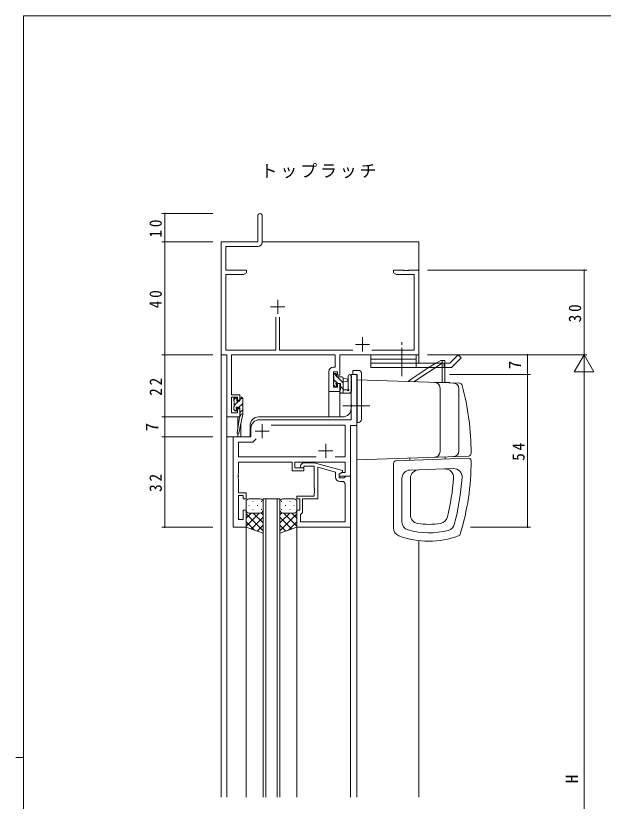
# Model space of a CAD drawing. Units: millimetres on the paper. Extents: x -397 to 397, y -282 to 282.
# Drawn here: x -396.7 to -188.6, y 1.3 to 279.3 of the extents above; entities that cross this region are included whole.
import ezdxf
from ezdxf.enums import TextEntityAlignment as Align

# ---------------------------------------------------------------- set-up
doc = ezdxf.new("R2010")
doc.units = ezdxf.units.MM
doc.linetypes.add('USER2', pattern=[13, 10, -1, 1, -1])
for name, color, linetype, lineweight in [('0-1_YKK_ZWAK', 7, 'Continuous', 18), ('0-3_YKK_11', 7, 'Continuous', 18), ('0-4_YKK_12', 2, 'Continuous', 18), ('0-5_YKK_13', 4, 'Continuous', 18), ('0-6_YKK_D', 6, 'Continuous', 18)]:
    doc.layers.add(name, color=color, linetype=linetype, lineweight=lineweight)
doc.layers.add('0-2_USER1', color=7, linetype='Continuous')
doc.styles.add('ＭＳ ゴシック', font='')
doc.styles.get('ＭＳ ゴシック').set_extended_font_data('MS Gothic')

msp = doc.modelspace()

# ---------------------------------------------------------------- linework, layer by layer
at = {"layer": '0-1_YKK_ZWAK'}
for p, q in [((-393.908, -245.688), (-393.908, 279.312)), ((376.092, 279.312), (-393.908, 279.312)), ((-396.708, 16.812), (-393.908, 16.812))]:
    msp.add_line(p, q, dxfattribs=at)
at = {"layer": '0-3_YKK_11'}
for p, q in [((-310.908, 199.312), (-310.908, 208.562)), ((-309.408, 208.562), (-309.408, 199.182)), ((-323.908, 199.312), (-310.908, 199.312)), ((-323.908, 159.312), (-323.908, 199.312)), ((-322.278, 197.682), (-322.278, 189.312)), ((-310.908, 197.682), (-322.278, 197.682)), ((-322.278, 189.312), (-314.908, 189.312)), ((-314.908, 189.312), (-314.908, 188.312)), ((-262.908, 189.312), (-259.366, 189.312)), ((-262.908, 188.312), (-262.908, 189.312)), ((-259.366, 189.312), (-259.183, 189.192)), ((-259.183, 189.192), (-258.633, 189.192)), ((-258.633, 189.192), (-258.45, 189.312)), ((-258.45, 189.312), (-258.366, 189.312)), ((-258.366, 189.312), (-258.183, 189.192)), ((-258.183, 189.192), (-257.633, 189.192)), ((-257.633, 189.192), (-257.45, 189.312)), ((-257.45, 189.312), (-253.908, 189.312)), ((-253.908, 189.312), (-253.908, 159.312)), ((-322.278, 187.682), (-322.278, 160.942)), ((-315.999, 187.682), (-322.278, 187.682)), ((-314.908, 188.312), (-315.999, 187.682)), ((-261.817, 187.682), (-262.908, 188.312)), ((-255.538, 187.682), (-261.817, 187.682)), ((-255.538, 160.942), (-255.538, 187.682)), ((-303.908, 178.812), (-303.908, 173.812)), ((-306.408, 176.312), (-301.408, 176.312)), ((-304.558, 160.942), (-304.558, 172.612)), ((-303.258, 172.612), (-303.258, 160.942)), ((-273.908, 165.512), (-273.908, 160.512)), ((-276.408, 163.012), (-271.408, 163.012)), ((-321.908, 159.312), (-323.908, 159.312)), ((-322.278, 160.942), (-304.558, 160.942)), ((-321.908, 137.312), (-321.908, 159.312)), ((-320.278, 159.312), (-320.278, 145.112)), ((-283.538, 159.312), (-320.278, 159.312)), ((-303.258, 160.942), (-277.259, 160.942)), ((-283.538, 154.912), (-283.538, 159.312)), ((-281.908, 159.312), (-281.908, 152.112)), ((-253.908, 159.312), (-281.908, 159.312)), ((-270.558, 160.942), (-255.538, 160.942)), ((-285.808, 146.312), (-285.808, 153.412)), ((-284.308, 154.912), (-283.538, 154.912)), ((-284.178, 153.282), (-284.178, 147.812)), ((-282.708, 153.282), (-284.178, 153.282)), ((-282.708, 152.112), (-282.708, 153.282)), ((-281.908, 152.112), (-282.708, 152.112)), ((-277.838, 152.312), (-277.838, 141.771)), ((-275.908, 152.312), (-277.838, 152.312)), ((-275.908, 134.312), (-275.908, 152.312)), ((-284.178, 147.812), (-282.708, 147.812)), ((-282.708, 149.112), (-281.908, 149.112)), ((-282.708, 147.812), (-282.708, 149.112)), ((-281.908, 149.112), (-281.908, 146.312)), ((-320.278, 145.112), (-317.308, 145.112)), ((-317.308, 145.112), (-317.308, 143.212)), ((-281.908, 146.312), (-285.808, 146.312)), ((-320.278, 144.312), (-320.278, 138.812)), ((-318.108, 144.312), (-320.278, 144.312)), ((-318.108, 143.212), (-318.108, 144.312)), ((-317.308, 143.212), (-318.108, 143.212)), ((-318.108, 140.212), (-317.308, 140.212)), ((-318.108, 138.812), (-318.108, 140.212)), ((-317.308, 140.212), (-317.308, 137.312)), ((-277.838, 141.771), (-277.718, 141.587)), ((-277.718, 141.037), (-277.838, 140.854)), ((-277.838, 140.854), (-277.838, 136.312)), ((-277.718, 141.587), (-277.718, 141.037)), ((-317.308, 137.312), (-321.908, 137.312)), ((-320.278, 138.812), (-318.108, 138.812)), ((-277.838, 136.312), (-310.408, 136.312)), ((-309.408, 134.812), (-309.408, 129.812)), ((-280.038, 134.382), (-306.169, 134.382)), ((-280.038, 123.242), (-280.038, 134.382)), ((-278.108, 134.312), (-275.908, 134.312)), ((-278.108, 116.312), (-278.108, 134.312)), ((-313.408, 133.312), (-313.408, 130.312)), ((-311.908, 132.312), (-306.908, 132.312)), ((-319.708, 130.312), (-319.708, 98.312)), ((-313.408, 130.312), (-319.708, 130.312)), ((-317.778, 128.382), (-317.778, 123.242)), ((-312.708, 128.382), (-317.778, 128.382)), ((-311.549, 129.541), (-312.708, 128.382)), ((-311.549, 129.541), (-312.708, 128.382)), ((-289.408, 125.312), (-284.408, 125.312)), ((-286.908, 127.812), (-286.908, 122.812)), ((-317.778, 123.242), (-290.259, 123.242)), ((-283.558, 123.242), (-280.038, 123.242)), ((-317.778, 121.312), (-298.808, 121.312)), ((-317.778, 117.271), (-317.778, 121.312)), ((-298.808, 121.312), (-298.808, 118.312)), ((-297.808, 121.312), (-280.038, 121.312)), ((-297.808, 119.312), (-297.808, 121.312)), ((-294.957, 121.112), (-295.732, 120.337)), ((-291.012, 121.112), (-294.957, 121.112)), ((-294.884, 119.488), (-294.46, 119.912)), ((-294.46, 119.912), (-291.008, 119.912)), ((-280.908, 118.405), (-291.012, 121.112)), ((-291.008, 119.912), (-291.008, 112.271)), ((-280.038, 121.312), (-280.038, 117.612)), ((-317.898, 117.087), (-317.778, 117.271)), ((-317.898, 116.537), (-317.898, 117.087)), ((-298.808, 118.312), (-294.608, 118.312)), ((-294.608, 119.312), (-297.808, 119.312)), ((-294.608, 118.312), (-294.608, 119.312)), ((-289.708, 119.521), (-283.408, 117.833)), ((-289.708, 108.312), (-289.708, 119.521)), ((-283.408, 117.833), (-283.408, 116.012)), ((-282.108, 117.112), (-280.908, 117.805)), ((-281.242, 117.612), (-282.108, 117.112)), ((-282.108, 117.112), (-282.108, 116.312)), ((-282.108, 115.812), (-282.108, 117.112)), ((-280.038, 117.612), (-281.242, 117.612)), ((-280.908, 117.805), (-280.908, 118.405)), ((-317.778, 116.354), (-317.898, 116.537)), ((-317.898, 116.087), (-317.778, 116.271)), ((-317.898, 115.537), (-317.898, 116.087)), ((-317.778, 115.354), (-317.898, 115.537)), ((-317.778, 116.271), (-317.778, 116.354)), ((-317.778, 110.512), (-317.778, 115.354)), ((-282.108, 116.312), (-278.108, 116.312)), ((-280.308, 115.812), (-282.108, 115.812)), ((-281.908, 114.512), (-281.038, 114.512)), ((-280.108, 116.012), (-280.308, 115.812)), ((-279.808, 116.312), (-280.108, 116.012)), ((-278.108, 116.312), (-279.808, 116.312)), ((-278.108, 98.312), (-278.108, 116.312)), ((-291.008, 112.271), (-290.888, 112.087)), ((-290.888, 111.537), (-291.008, 111.354)), ((-291.008, 111.354), (-291.008, 111.271)), ((-291.008, 111.271), (-290.888, 111.087)), ((-290.888, 112.087), (-290.888, 111.537)), ((-280.038, 113.512), (-280.038, 100.242)), ((-315.108, 110.512), (-317.778, 110.512)), ((-317.778, 109.512), (-316.108, 109.512)), ((-317.778, 101.012), (-317.778, 109.512)), ((-316.108, 109.512), (-316.108, 108.312)), ((-315.108, 108.312), (-315.108, 110.512)), ((-297.108, 109.312), (-297.108, 108.312)), ((-291.008, 109.312), (-297.108, 109.312)), ((-290.888, 110.537), (-291.008, 110.354)), ((-291.008, 110.354), (-291.008, 109.312)), ((-290.888, 111.087), (-290.888, 110.537)), ((-316.108, 108.312), (-315.108, 108.312)), ((-297.108, 108.312), (-296.108, 108.312)), ((-296.108, 108.312), (-296.108, 104.312)), ((-295.108, 108.312), (-289.708, 108.312)), ((-295.108, 103.512), (-295.108, 108.312)), ((-316.108, 104.312), (-316.108, 101.012)), ((-315.108, 104.312), (-316.108, 104.312)), ((-315.108, 98.312), (-315.108, 104.312)), ((-297.108, 104.312), (-297.108, 98.312)), ((-296.108, 104.312), (-297.108, 104.312)), ((-295.808, 102.812), (-295.608, 103.012)), ((-295.608, 103.012), (-295.108, 103.512)), ((-316.108, 101.012), (-317.778, 101.012)), ((-295.808, 100.242), (-295.808, 102.812)), ((-280.038, 100.242), (-295.808, 100.242)), ((-280.038, 100.242), (-295.808, 100.242)), ((-319.708, 98.312), (-315.108, 98.312)), ((-297.108, 98.312), (-278.108, 98.312))]:
    msp.add_line(p, q, dxfattribs=at)
for centre, radius, start, end in [((-310.158, 208.562), 0.75, 359.99999, 180.00001), ((-310.908, 199.182), 1.5, 270.00001, 359.99999), ((-284.308, 153.412), 1.5, 90.00001, 179.99999), ((-310.408, 133.312), 3, 90.00001, 179.99999), ((-295.308, 119.912), 0.6, 134.99999, 315.00001), ((-281.908, 116.012), 1.5, 180.00001, 269.99999), ((-281.038, 113.512), 1, 0.00001, 89.99999)]:
    msp.add_arc(centre, radius, start, end, dxfattribs=at)
at = {"layer": '0-4_YKK_12'}
for p, q in [((-323.908, 199.312), (-323.908, 2.812)), ((-323.908, 199.312), (-311.195, 199.312)), ((-309.408, 199.312), (-253.908, 199.312)), ((-253.908, 156.312), (-253.908, 199.312)), ((-277.908, 140.312), (-277.908, 152.312)), ((-275.908, 152.312), (-277.908, 152.312)), ((-275.908, 152.312), (-275.908, 2.812)), ((-285.808, 146.312), (-285.808, 137.312)), ((-281.908, 146.312), (-285.808, 146.312)), ((-281.908, 146.312), (-281.908, 137.312)), ((-321.908, 137.612), (-321.908, 130.312)), ((-318.008, 137.312), (-321.908, 137.312)), ((-318.008, 137.312), (-318.008, 133.656)), ((-310.708, 137.312), (-280.908, 137.312)), ((-318.008, 131.314), (-318.008, 130.312)), ((-321.908, 2.812), (-321.908, 130.312)), ((-319.708, 98.312), (-319.708, 130.312)), ((-309.108, 108.313), (-303.108, 108.313)), ((-309.108, 2.812), (-309.108, 108.313)), ((-308.108, 108.313), (-308.108, 2.812)), ((-304.108, 2.812), (-304.108, 108.313)), ((-303.108, 108.313), (-303.108, 2.812)), ((-315.108, 98.312), (-319.708, 98.312)), ((-315.108, 2.812), (-315.108, 98.312)), ((-297.108, 98.612), (-297.108, 2.812)), ((-285.108, 98.312), (-278.108, 98.312)), ((-278.108, 98.312), (-278.108, 2.812)), ((-253.908, 93.525), (-253.908, 2.812))]:
    msp.add_line(p, q, dxfattribs=at)
msp.add_lwpolyline([(-313.708, 134.312), (-313.708, 130.312), (-321.908, 130.312)], dxfattribs=at)
for centre, start, end in [((-280.908, 140.312), 270, 0), ((-310.708, 134.312), 90, 180)]:
    msp.add_arc(centre, 3, start, end, dxfattribs=at)
at = {"layer": '0-5_YKK_13', "linetype": 'USER2'}
for p, q in [((-259.908, 151.812), (-259.908, 163.942)), ((-271.288, 141.312), (-280.838, 141.312))]:
    msp.add_line(p, q, dxfattribs=at)
at = {"layer": '0-5_YKK_13'}
for p, q in [((-254.908, 159.312), (-270.908, 159.312)), ((-270.908, 159.312), (-270.908, 154.812)), ((-254.908, 159.312), (-254.908, 154.812)), ((-239.969, 159.312), (-242.969, 156.312)), ((-254.908, 157.812), (-270.908, 157.812)), ((-270.908, 156.312), (-254.908, 156.312)), ((-255.682, 149.804), (-245.663, 156.311)), ((-254.908, 156.312), (-242.969, 156.312)), ((-245.663, 157.311), (-246.165, 157.311)), ((-245.663, 157.311), (-244.663, 157.311)), ((-245.663, 157.311), (-245.663, 149.511)), ((-245.663, 157.31), (-245.663, 156.31)), ((-244.663, 156.31), (-245.663, 156.31)), ((-244.908, 156.312), (-244.908, 154.812)), ((-244.663, 157.311), (-244.663, 149.511)), ((-277.288, 153.812), (-275.288, 153.812)), ((-277.288, 152.312), (-277.288, 153.812)), ((-270.908, 154.812), (-242.348, 154.812)), ((-242.348, 154.812), (-244.408, 154.812)), ((-284.178, 152.412), (-284.178, 151.912)), ((-283.983, 152.693), (-283.078, 151.789)), ((-283.978, 151.712), (-283.978, 149.612)), ((-283.978, 150.444), (-282.649, 149.114)), ((-283.378, 152.712), (-283.878, 152.712)), ((-283.078, 151.512), (-283.078, 152.412)), ((-281.178, 151.512), (-283.078, 151.512)), ((-282.802, 151.512), (-280.678, 149.389)), ((-280.678, 145.712), (-280.678, 151.012)), ((-280.678, 150.912), (-279.534, 150.81)), ((-279.008, 147.448), (-279.008, 151.696)), ((-277.808, 146.517), (-277.808, 151.696)), ((-275.908, 150.512), (-239.543, 149.242)), ((-275.908, 122.212), (-275.908, 150.212)), ((-274.288, 152.812), (-274.288, 136.412)), ((-284.178, 149.412), (-284.178, 148.812)), ((-284.09, 148.6), (-283.59, 148.1)), ((-283.078, 148.312), (-283.078, 148.651)), ((-282.617, 149.112), (-281.678, 149.112)), ((-281.678, 149.112), (-281.678, 146.812)), ((-281.678, 148.144), (-280.678, 147.144)), ((-280.678, 149.712), (-279.534, 149.814)), ((-242.908, 149.512), (-247.272, 149.512)), ((-246.687, 149.512), (-246.658, 149.493)), ((-246.408, 147.55), (-246.408, 125.073)), ((-242.908, 149.512), (-242.908, 149.359)), ((-281.878, 146.612), (-281.878, 146.012)), ((-281.878, 146.099), (-281.492, 145.712)), ((-281.578, 145.712), (-278.615, 145.712)), ((-279.498, 146.912), (-280.678, 146.912)), ((-277.876, 146.328), (-278.228, 145.896)), ((-239.708, 147.316), (-239.708, 125.307)), ((-318.891, 144.012), (-319.508, 143.395)), ((-319.508, 143.712), (-319.508, 143.212)), ((-319.308, 143.012), (-319.308, 141.012)), ((-317.746, 142.912), (-319.308, 141.35)), ((-318.708, 144.012), (-319.208, 144.012)), ((-318.408, 142.912), (-318.408, 143.712)), ((-317.308, 142.912), (-318.408, 142.912)), ((-316.308, 142.105), (-317.901, 140.512)), ((-316.416, 144.242), (-317.308, 143.35)), ((-317.308, 144.012), (-317.308, 142.912)), ((-316.608, 144.312), (-317.008, 144.312)), ((-316.308, 144.012), (-316.308, 138.314)), ((-319.508, 140.812), (-319.508, 140.212)), ((-319.42, 140), (-318.92, 139.5)), ((-318.408, 140.005), (-318.916, 139.496)), ((-318.408, 139.712), (-318.408, 140.051)), ((-317.947, 140.512), (-317.308, 140.512)), ((-317.308, 140.512), (-317.308, 138.314)), ((-316.308, 139.86), (-317.308, 138.86)), ((-317.482, 137.2), (-318.305, 131.658)), ((-316.308, 138.314), (-317.714, 131.553)), ((-317.308, 138.314), (-317.322, 138.227)), ((-316.308, 138.314), (-317.308, 138.314)), ((-317.008, 134.949), (-317.008, 130.312)), ((-275.288, 135.412), (-275.908, 135.412)), ((-275.908, 122.112), (-236.37, 123.492)), ((-261.943, 121.845), (-236.443, 122.736)), ((-257.158, 122.012), (-257.158, 122.766)), ((-244.658, 123.203), (-244.658, 122.449)), ((-262.908, 120.846), (-262.908, 98.064)), ((-241.711, 119.05), (-257.013, 118.515)), ((-259.908, 115.517), (-259.908, 100.228)), ((-256.908, 102.617), (-256.908, 115.622)), ((-315.108, 107.312), (-315.108, 104.312)), ((-314.188, 105.949), (-313.988, 105.949)), ((-310.108, 108.312), (-314.108, 108.312)), ((-312.773, 107.364), (-312.573, 107.364)), ((-311.158, 105.949), (-310.958, 105.949)), ((-309.743, 107.364), (-309.543, 107.364)), ((-309.108, 104.312), (-309.108, 107.312)), ((-303.108, 104.312), (-303.108, 107.312)), ((-302.473, 107.364), (-302.673, 107.364)), ((-302.108, 108.312), (-298.108, 108.312)), ((-301.058, 105.949), (-301.258, 105.949)), ((-299.443, 107.364), (-299.643, 107.364)), ((-298.028, 105.949), (-298.228, 105.949)), ((-297.108, 107.312), (-297.108, 104.312)), ((-315.108, 98.312), (-315.108, 104.312)), ((-310.488, 103.313), (-315.108, 98.692)), ((-313.316, 103.312), (-315.108, 101.521)), ((-315.108, 103.044), (-309.108, 97.044)), ((-314.108, 103.312), (-310.508, 103.312)), ((-313.708, 103.312), (-310.108, 103.312)), ((-312.773, 104.534), (-312.573, 104.534)), ((-312.548, 103.312), (-309.108, 99.873)), ((-309.776, 103.369), (-309.108, 102.701)), ((-309.743, 104.534), (-309.543, 104.534)), ((-309.108, 96.169), (-309.108, 104.312)), ((-303.108, 104.312), (-303.108, 96.169)), ((-302.44, 103.369), (-303.108, 102.701)), ((-299.668, 103.312), (-303.108, 99.872)), ((-297.108, 103.044), (-303.108, 97.044)), ((-302.473, 104.534), (-302.673, 104.534)), ((-298.508, 103.312), (-302.108, 103.312)), ((-301.729, 103.313), (-297.108, 98.692)), ((-298.108, 103.312), (-301.708, 103.312)), ((-299.443, 104.534), (-299.643, 104.534)), ((-298.9, 103.312), (-297.108, 101.521)), ((-297.108, 98.312), (-297.108, 104.312)), ((-315.108, 100.216), (-312.147, 97.255)), ((-309.108, 101.864), (-313.304, 97.668)), ((-303.108, 101.864), (-298.912, 97.668)), ((-297.108, 100.216), (-300.069, 97.255)), ((-309.108, 96.169), (-315.108, 98.312)), ((-309.108, 99.035), (-311.22, 96.924)), ((-303.108, 99.035), (-300.997, 96.924)), ((-303.108, 96.169), (-297.108, 98.312))]:
    msp.add_line(p, q, dxfattribs=at)
for points in [[(-239.969, 159.312), (-238.908, 158.252), (-242.348, 154.812)], [(-277.288, 152.312), (-275.788, 152.312), (-275.788, 135.412)]]:
    msp.add_lwpolyline(points, dxfattribs=at)
msp.add_lwpolyline([(-275.788, 136.912), (-275.788, 151.812), (-275.908, 151.812), (-275.908, 136.912)], close=True, dxfattribs=at)
for centre, radius, start, end in [((-197.663, 69.861), 100, 119.01414, 126.85831), ((-275.288, 152.812), 1, 0, 90), ((-283.878, 152.412), 0.3, 90, 180), ((-283.978, 151.912), 0.2, 180, 270), ((-283.378, 152.412), 0.3, 0, 90), ((-281.178, 151.012), 0.5, 0, 90), ((-279.578, 150.312), 0.5, 275.09207, 84.90793), ((-278.408, 151.696), 0.6, 360, 180), ((-283.978, 149.412), 0.2, 90, 180), ((-283.878, 148.812), 0.3, 180, 225), ((-283.378, 148.312), 0.3, 225, 0), ((-283.078, 149.112), 0.25, 33.05573, 236.94427), ((-283.378, 148.651), 0.3, 0, 56.94427), ((-282.617, 149.412), 0.3, 213.05573, 270), ((-278.708, 147.448), 0.3, 180, 243.25632), ((-248.408, 147.55), 2, 0, 88), ((-305.158, 69.862), 100, 52.77116, 52.79716), ((-241.708, 147.316), 2, 0, 88), ((-239.578, 148.242), 1, 15.13356, 88), ((-327.904, 124.354), 92.5, 0.08598, 15.13356), ((-281.678, 146.612), 0.2, 90, 180), ((-281.578, 146.012), 0.3, 180, 270), ((-279.498, 146.612), 0.3, 30, 90), ((-278.978, 146.912), 0.3, 210, 63.25632), ((-278.615, 146.212), 0.5, 270, 320.76546), ((-278.108, 146.517), 0.3, 320.76546, 360), ((-319.208, 143.712), 0.3, 90, 180), ((-319.308, 143.212), 0.2, 180, 270), ((-318.708, 143.712), 0.3, 0, 90), ((-317.008, 144.012), 0.3, 90, 180), ((-316.608, 144.012), 0.3, 0, 90), ((-319.308, 140.812), 0.2, 90, 180), ((-319.208, 140.212), 0.3, 180, 225), ((-318.708, 139.712), 0.3, 225, 0), ((-318.408, 140.512), 0.25, 33.05573, 236.94427), ((-318.708, 140.051), 0.3, 0, 56.94427), ((-317.947, 140.812), 0.3, 213.05573, 270), ((-317.185, 137.156), 0.3, 111.55064, 171.55064), ((-317.026, 138.179), 0.3, 170.80246, 230.80246), ((-317.405, 137.714), 0.3, 291.55064, 50.80246), ((-275.288, 136.412), 1, 270, 0), ((-318.008, 131.614), 0.3, 171.55064, 348.25019), ((-241.708, 125.307), 2, 272, 0), ((-248.408, 125.073), 2, 272, 0), ((-236.408, 121.736), 1, 359.95158, 92), ((-236.405, 124.492), 1, 272, 0.08598), ((-261.908, 120.846), 1, 92, 180), ((-325.408, 121.812), 90, 343.23876, 359.95158), ((-256.908, 115.517), 3, 92, 180), ((-253.908, 115.622), 3, 92, 180), ((-244.621, 115.946), 3, 355.84748, 92), ((-241.606, 116.051), 3, 356.06801, 92), ((-325.408, 121.812), 84, 346.2994, 355.84748), ((-325.408, 121.812), 87, 345.01557, 356.06801), ((-314.108, 107.312), 1, 90, 180), ((-310.108, 107.312), 1, 0, 90), ((-302.108, 107.312), 1, 90, 180), ((-298.108, 107.312), 1, 0, 90), ((-314.108, 104.312), 1, 180, 270), ((-314.108, 104.312), 1, 180, 270), ((-310.108, 104.312), 1, 270, 0), ((-310.108, 104.312), 1, 270, 0), ((-302.108, 104.312), 1, 180, 270), ((-302.108, 104.312), 1, 180, 270), ((-298.108, 104.312), 1, 270, 0), ((-298.108, 104.312), 1, 270, 0), ((-256.908, 100.228), 3, 180, 254.11246), ((-253.908, 102.617), 3, 180, 260.21218), ((-246.713, 102.627), 3, 279.9409, 346.2994), ((-259.908, 98.064), 3, 180, 249.2406), ((-250.338, 123.312), 27, 254.11246, 284.65924), ((-250.338, 123.312), 24, 260.21218, 279.9409), ((-244.265, 100.093), 3, 284.65924, 345.01557), ((-250.338, 123.312), 30, 249.2406, 290.48482), ((-240.189, 96.145), 1, 290.48482, 343.23876)]:
    msp.add_arc(centre, radius, start, end, dxfattribs=at)
at = {"layer": '0-6_YKK_D'}
for p, q in [((-326.908, 209.312), (-344.908, 209.312)), ((-343.908, 199.312), (-343.908, 209.312)), ((-326.908, 199.312), (-344.908, 199.312)), ((-326.908, 199.312), (-344.908, 199.312)), ((-343.908, 159.312), (-343.908, 199.312)), ((-250.908, 189.312), (-194.405, 189.312)), ((-195.405, 189.312), (-195.405, 159.312)), ((-326.908, 159.312), (-344.908, 159.312)), ((-326.908, 159.312), (-344.908, 159.312)), ((-343.908, 159.312), (-343.908, 137.312)), ((-250.908, 159.312), (-214.405, 159.312)), ((-250.908, 159.312), (-194.405, 159.312)), ((-250.908, 159.312), (-194.405, 159.312)), ((-215.405, 152.312), (-215.405, 159.312)), ((-195.405, 159.312), (-198.905, 153.25)), ((-195.405, 159.312), (-195.405, 147.188)), ((-195.405, 159.312), (-191.905, 153.25)), ((-198.905, 153.25), (-191.905, 153.25)), ((-243.09, 152.312), (-214.405, 152.312)), ((-242.241, 152.312), (-214.405, 152.312)), ((-215.405, 152.312), (-215.405, 98.312)), ((-195.405, -133.688), (-195.405, 152.312)), ((-326.908, 137.312), (-344.908, 137.312)), ((-326.908, 137.312), (-344.908, 137.312)), ((-343.908, 137.312), (-343.908, 130.312)), ((-326.908, 130.312), (-344.908, 130.312)), ((-326.908, 130.312), (-344.908, 130.312)), ((-343.908, 130.312), (-343.908, 98.312)), ((-326.908, 98.312), (-344.908, 98.312)), ((-235.595, 98.312), (-214.405, 98.312))]:
    msp.add_line(p, q, dxfattribs=at)
for centre, start, end in [((-343.908, 209.312), 90, 270), ((-343.908, 209.312), 270, 90), ((-343.908, 199.312), 90, 270), ((-343.908, 199.312), 90, 270), ((-343.908, 199.312), 270, 90), ((-343.908, 199.312), 270, 90), ((-195.405, 189.312), 90, 270), ((-195.405, 189.312), 270, 90), ((-343.908, 159.312), 90, 270), ((-343.908, 159.312), 90, 270), ((-343.908, 159.312), 270, 90), ((-343.908, 159.312), 270, 90), ((-215.405, 159.312), 90, 270), ((-215.405, 159.312), 270, 90), ((-215.405, 152.312), 90, 270), ((-215.405, 152.312), 90, 270), ((-215.405, 152.312), 270, 90), ((-215.405, 152.312), 270, 90), ((-343.908, 137.312), 90, 270), ((-343.908, 137.312), 90, 270), ((-343.908, 137.312), 270, 90), ((-343.908, 137.312), 270, 90), ((-343.908, 130.312), 90, 270), ((-343.908, 130.312), 90, 270), ((-343.908, 130.312), 270, 90), ((-343.908, 130.312), 270, 90), ((-343.908, 98.312), 90, 270), ((-343.908, 98.312), 270, 90), ((-215.405, 98.312), 90, 270), ((-215.405, 98.312), 270, 90)]:
    msp.add_arc(centre, 0.106, start, end, dxfattribs=at)

# ---------------------------------------------------------------- texts
at = {"layer": '0-2_USER1', "insert": (-310.005, 221.769), "char_height": 4.399, "attachment_point": 7, "style": 'ＭＳ ゴシック'}
msp.add_mtext('\\T1.17;トップラッチ', dxfattribs=at)
at = {"layer": '0-6_YKK_D', "color": 7, "style": 'ＭＳ ゴシック'}
for s, p in [('7', (-216.405, 154.212)), ('7', (-344.908, 132.212)), ('H', (-196.205, 7.712))]:
    msp.add_text(s, height=4.399, rotation=90, dxfattribs=at).set_placement(p, align=Align.BOTTOM_LEFT)
at = {"layer": '0-6_YKK_D', "color": 7, "char_height": 4.399, "attachment_point": 7, "rotation": 90, "style": 'ＭＳ ゴシック'}
for s, insert in [('\\T1.37;\\W0.9;10', (-344.908, 200.792)), ('\\T1.37;\\W0.9;40', (-344.908, 175.792)), ('\\T1.37;\\W0.9;30', (-196.405, 170.792)), ('\\T1.37;\\W0.9;22', (-344.908, 144.792)), ('\\T1.37;\\W0.9;54', (-216.405, 121.792)), ('\\T1.37;\\W0.9;32', (-344.908, 110.792))]:
    msp.add_mtext(s, dxfattribs=dict(at, insert=insert))

doc.saveas('drawing.dxf')
